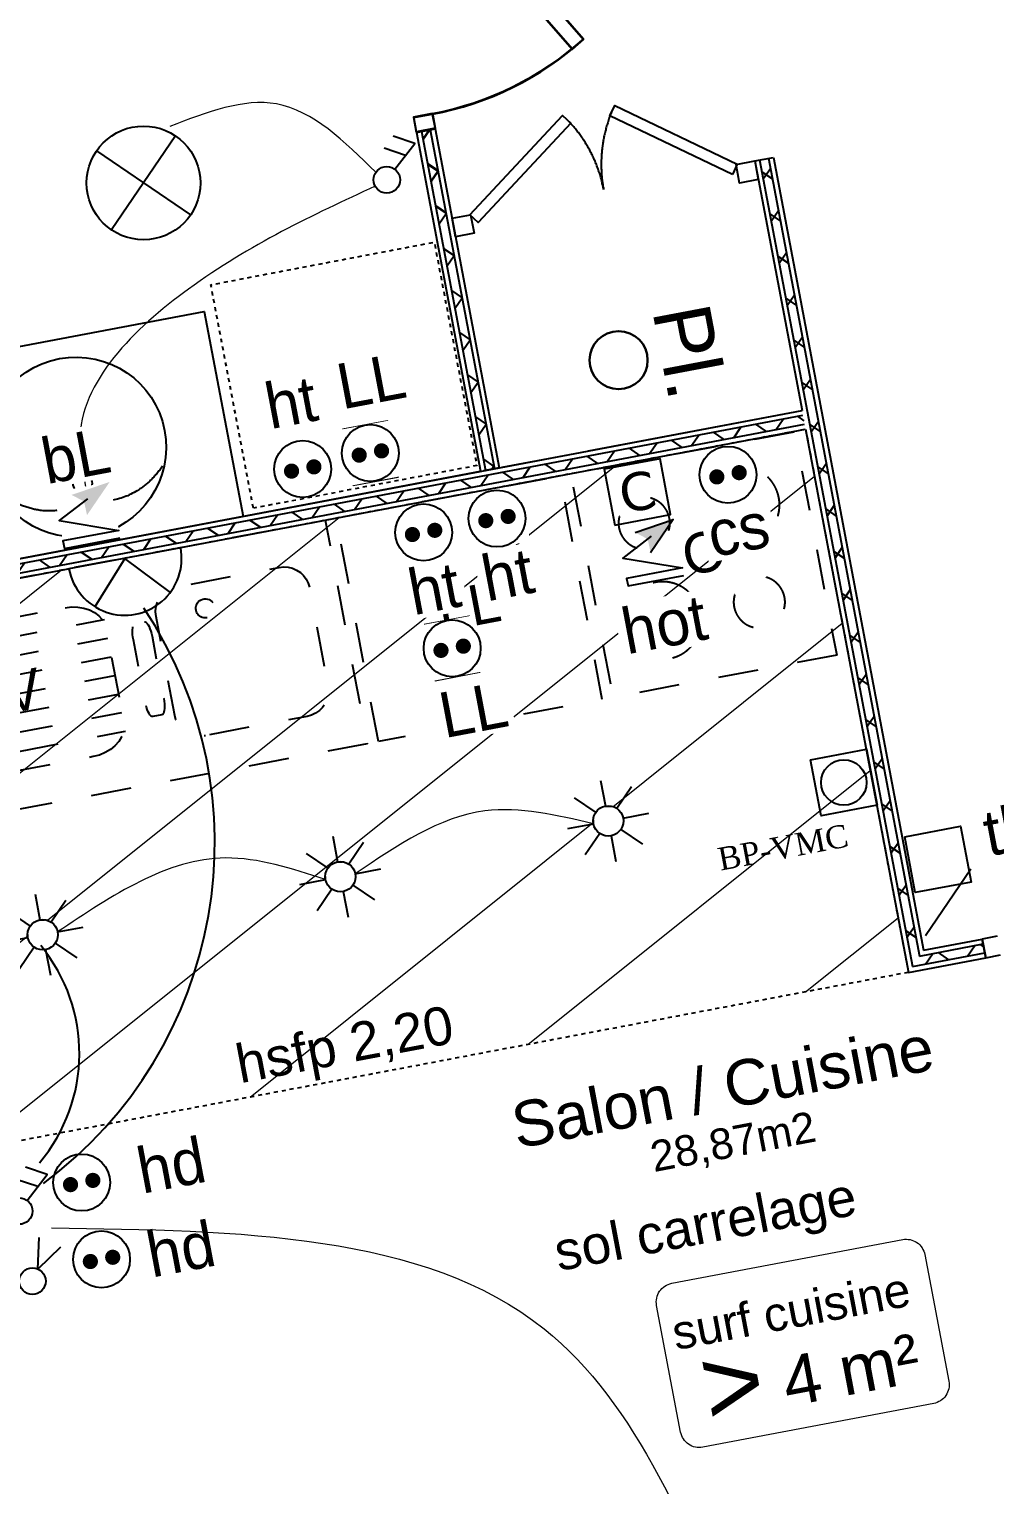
# Model space of a CAD drawing. Header units: centimetres. Extents: x 209280 to 319866, y -365283 to -277503.
# Drawn here: x 247648 to 250196, y -334507 to -330668 of the extents above; entities that cross this region are included whole.
import ezdxf

# ---------------------------------------------------------------- set-up
doc = ezdxf.new("R2010")
doc.units = ezdxf.units.CM
doc.linetypes.add('Style de ligne -1', pattern=[0.41664, 0.20828, -0.20836])
doc.linetypes.add('Style de ligne -2', pattern=[0.694425, 0.48607, -0.208355])
doc.layers.get('0').update_dxf_attribs({"color": 252})
for name, color, linetype, lineweight in [('0-PROJET-CLOISONS', 7, 'Continuous', 5), ('0-PROJET-MENUISERIES INT', 7, 'Continuous', 5), ('prlm-ELEC-CFO', 1, 'Continuous', 25)]:
    doc.layers.add(name, color=color, linetype=linetype, lineweight=lineweight)
for name, color, linetype in [('3-BAT C-Niveau 1', 252, 'Continuous'), ('prlm-EAU-EF', 161, 'Continuous'), ('prlm-VMC', 93, 'Continuous')]:
    doc.layers.add(name, color=color, linetype=linetype)
doc.styles.add('Geneva', font='arial.ttf')
doc.styles.add('Helvetica', font='arial.ttf')
doc.styles.add('prlm-elec-cfa', font='comic.ttf', dxfattribs={"height": 12})
doc.styles.add('prlm-elec-cfo', font='comic.ttf', dxfattribs={"height": 12})
doc.styles.add('prlm-sejc', font='arial.ttf', dxfattribs={"height": 20})
doc.styles.add('prlm-vmc', font='pala.ttf', dxfattribs={"height": 14})
doc.styles.get("Standard").update_dxf_attribs({"font": 'isocp.shx', "height": 100})

# ---------------------------------------------------------------- blocks, each defined once
blk = doc.blocks.new('xi.bp-vmc-cui')
at = {"layer": 'prlm-VMC', "color": 0, "linetype": 'ByBlock', "lineweight": -2, "flags": 128}
blk.add_lwpolyline([(-7.5, 7.5), (7.5, 7.5), (7.5, -7.5), (-7.5, -7.5)], close=True, dxfattribs=at)
at = {"layer": 'prlm-VMC', "color": 0, "linetype": 'ByBlock', "lineweight": -2}
blk.add_circle((0, 0), 6, dxfattribs=at)
blk = doc.blocks.new('xi.HOT')
at = {"layer": 'prlm-ELEC-CFO', "lineweight": 5}
blk.add_hatch(color=0, dxfattribs=at).paths.add_polyline_path([(-3, 6), (-0.1, 3.7), (0, 0), (7.5, 7.5)])
at = {"layer": 'prlm-ELEC-CFO', "color": 0}
for points in [[(0.95, 4.23), (-7.5, 0), (7.5, -5.5), (-7.5, -5.5), (-7.5, -7.5), (7.5, -7.5)], [(-3, 6), (7.5, 7.5), (0, 0)]]:
    blk.add_lwpolyline(points, dxfattribs=at)
blk = doc.blocks.new('xi.PCS')
at = {"color": 0, "lineweight": 5}
blk.add_wipeout([(-7.5, -7.5), (7.5, -7.5), (7.5, 7.5), (-7.5, 7.5)], dxfattribs=at).dxf.layer = 'prlm-ELEC-CFO'
at = {"layer": 'prlm-ELEC-CFO', "color": 0, "linetype": 'ByBlock', "lineweight": 5, "const_width": 2}
for points in [[(-4, 0, 1), (-2, 0, 1)], [(2, 0, 1), (4, 0, 1)]]:
    blk.add_lwpolyline(points, format="xyb", close=True, dxfattribs=at)
at = {"layer": 'prlm-ELEC-CFO', "color": 0, "linetype": 'ByBlock', "lineweight": -2}
blk.add_circle((0, 0), 7.5, dxfattribs=at)
blk = doc.blocks.new('xi.SF32')
at = {"layer": 'prlm-ELEC-CFO', "color": 0, "flags": 128}
blk.add_lwpolyline([(-7.5, -7.5), (7.5, -7.5), (7.5, 7.5), (-7.5, 7.5)], close=True, dxfattribs=at)
at = {"layer": 'prlm-ELEC-CFO', "color": 0, "linetype": 'ByBlock', "insert": (0, 0), "char_height": 10, "width": 11.36, "attachment_point": 5}
blk.add_mtext('{\\fVerdana|b0|i0|c0|p34;C}', dxfattribs=at)
blk = doc.blocks.new('xi.LVrob')
at = {"layer": 'prlm-EAU-EF', "color": 0}
blk.add_lwpolyline([(-6, 7.5), (6, 7.5), (-6, -7.5), (6, -7.5)], close=True, dxfattribs=at)
blk = doc.blocks.new('xi.LV')
at = {"color": 0, "lineweight": 5}
blk.add_wipeout([(-7.5, -7.5), (7.5, -7.5), (7.5, 7.5), (-7.5, 7.5)], dxfattribs=at).dxf.layer = 'prlm-ELEC-CFO'
at = {"layer": 'prlm-ELEC-CFO', "color": 0, "linetype": 'ByBlock', "lineweight": 5, "const_width": 2}
for points in [[(-4, 0, 1), (-2, 0, 1)], [(2, 0, 1), (4, 0, 1)]]:
    blk.add_lwpolyline(points, format="xyb", close=True, dxfattribs=at)
at = {"layer": 'prlm-ELEC-CFO', "color": 0, "linetype": 'ByBlock', "lineweight": -2}
blk.add_circle((0, 0), 7.5, dxfattribs=at)
blk = doc.blocks.new('xi.PCHT')
at = {"color": 0, "lineweight": 5}
blk.add_wipeout([(-7.5, -7.5), (7.5, -7.5), (7.5, 7.5), (-7.5, 7.5)], dxfattribs=at).dxf.layer = 'prlm-ELEC-CFO'
at = {"layer": 'prlm-ELEC-CFO', "color": 0, "linetype": 'ByBlock', "lineweight": 5, "const_width": 2}
for points in [[(-4, 0, 1), (-2, 0, 1)], [(2, 0, 1), (4, 0, 1)]]:
    blk.add_lwpolyline(points, format="xyb", close=True, dxfattribs=at)
at = {"layer": 'prlm-ELEC-CFO', "color": 0, "linetype": 'ByBlock', "lineweight": -2}
blk.add_circle((0, 0), 7.5, dxfattribs=at)
blk = doc.blocks.new('xi.PCHD')
at = {"color": 0, "lineweight": 5}
blk.add_wipeout([(-7.5, -7.5), (7.5, -7.5), (7.5, 7.5), (-7.5, 7.5)], dxfattribs=at).dxf.layer = 'prlm-ELEC-CFO'
at = {"layer": 'prlm-ELEC-CFO', "color": 0, "linetype": 'ByBlock', "lineweight": 5, "const_width": 2}
for points in [[(-4, 0, 1), (-2, 0, 1)], [(2, 0, 1), (4, 0, 1)]]:
    blk.add_lwpolyline(points, format="xyb", close=True, dxfattribs=at)
at = {"layer": 'prlm-ELEC-CFO', "color": 0, "linetype": 'ByBlock', "lineweight": -2}
blk.add_circle((0, 0), 7.5, dxfattribs=at)
blk = doc.blocks.new('xi.DA')
at = {"layer": 'prlm-ELEC-CFO', "color": 0}
for points in [[(4.05, 1.39), (-1.17, 4.34)], [(0.61, -1.67), (7.04, 4.05), (1.81, 7.01)]]:
    blk.add_lwpolyline(points, dxfattribs=at)
blk.add_circle((-2, -4), 3.5, dxfattribs=at)
blk = doc.blocks.new('xi.VV')
at = {"layer": 'prlm-ELEC-CFO', "color": 0}
blk.add_lwpolyline([(6.95, 3.42), (0.01, -1.13), (1.91, 6.95)], dxfattribs=at)
blk.add_circle((-2, -4), 3.5, dxfattribs=at)
blk = doc.blocks.new('xi.SPOT')
at = {"color": 0, "lineweight": 5}
blk.add_wipeout([(-4, 0), (-2.83, -2.83), (0, -4), (2.83, -2.83), (4, 0), (2.83, 2.83), (0, 4), (-2.83, 2.83)], dxfattribs=at).dxf.layer = 'prlm-ELEC-CFO'
at = {"layer": 'prlm-ELEC-CFO', "color": 0, "linetype": 'ByBlock', "lineweight": -2, "flags": 128}
for points in [[(-7.69, 7.69), (-2.83, 2.83)], [(0, 10.88), (0, 4)], [(7.69, 7.69), (2.83, 2.83)], [(-10.88, 0), (-4, 0)], [(4, 0), (10.88, 0)], [(-2.83, -2.83), (-7.69, -7.69)], [(2.83, -2.83), (7.69, -7.69)], [(0, -4), (0, -10.88)]]:
    blk.add_lwpolyline(points, dxfattribs=at)
at = {"layer": 'prlm-ELEC-CFO', "color": 0, "linetype": 'ByBlock', "lineweight": -2}
blk.add_circle((0, 0), 4, dxfattribs=at)
blk = doc.blocks.new('xi.ECAP')
at = {"color": 0}
blk.add_wipeout([(-15, 0), (-10.13, 11.06), (0, 15), (10.13, 11.06), (15, 0)], dxfattribs=at).dxf.layer = 'prlm-ELEC-CFO'
at = {"layer": 'prlm-ELEC-CFO', "color": 0, "linetype": 'ByBlock', "lineweight": -2, "flags": 128}
blk.add_lwpolyline([(15, 0, 1), (-15, 0)], format="xyb", close=True, dxfattribs=at)
at = {"layer": 'prlm-ELEC-CFO', "color": 0}
blk.add_lwpolyline([(-10.13, 11.06), (0, 0), (10.13, 11.06)], dxfattribs=at)
blk = doc.blocks.new('xi.4m²')
at = {"color": 0}
blk.add_wipeout([(-34.54, 20.54), (34.54, 20.54), (34.54, -20.54), (-34.54, -20.54)], dxfattribs=at).dxf.layer = 'prlm-ELEC-CFO'
at = {"layer": 'prlm-ELEC-CFO', "color": 0, "lineweight": 13}
blk.add_lwpolyline([(-31, 22), (31, 22, -0.414214), (36, 17), (36, -17, -0.414214), (31, -22), (-31, -22, -0.414214), (-36, -17), (-36, 17, -0.414214)], format="xyb", close=True, dxfattribs=at)
at = {"layer": 'prlm-ELEC-CFO', "color": 0, "attachment_point": 6, "line_spacing_factor": 0.8, "style": 'prlm-sejc'}
for s, insert, char_height in [('surf cuisine', (30.36, 8.9), 9), ('4 m²', (29.31, -9.19), 13)]:
    blk.add_mtext(s, dxfattribs=dict(at, insert=insert, char_height=char_height))
at = {"layer": 'prlm-ELEC-CFO', "color": 0, "style": 'prlm-sejc', "flags": 8}
blk.add_attdef('?', (-28.3, -16.79), '', height=20, dxfattribs=at)
blk = doc.blocks.new('xi.PTCE')
at = {"layer": 'prlm-ELEC-CFO', "color": 0}
for points in [[(-10.61, 10.61), (10.61, -10.61)], [(10.61, 10.61), (-10.61, -10.61)]]:
    blk.add_lwpolyline(points, dxfattribs=at)
at = {"layer": 'prlm-ELEC-CFO', "color": 0, "linetype": 'ByBlock'}
blk.add_circle((0, 0), 15, dxfattribs=at)
blk = doc.blocks.new('xi.BL')
at = {"color": 0, "lineweight": 5}
blk.add_wipeout([(-7.5, -7.5), (7.5, -7.5), (7.5, 7.5), (-7.5, 7.5)], dxfattribs=at).dxf.layer = 'prlm-ELEC-CFO'
at = {"layer": 'prlm-ELEC-CFO', "lineweight": 5}
blk.add_hatch(color=0, dxfattribs=at).paths.add_polyline_path([(-3, 6), (-0.1, 3.7), (0, 0), (7.5, 7.5)])
at = {"layer": 'prlm-ELEC-CFO', "color": 0}
blk.add_lwpolyline([(0.95, 4.23), (-7.5, 0), (7.5, -5.5), (-7.5, -5.5), (-7.5, -7.5), (7.5, -7.5)], dxfattribs=at)
blk = doc.blocks.new('xi.LLrob')
at = {"layer": 'prlm-EAU-EF', "color": 0}
blk.add_lwpolyline([(-6, 7.5), (6, 7.5), (-6, -7.5), (6, -7.5)], close=True, dxfattribs=at)
blk = doc.blocks.new('xi.LL')
at = {"color": 0, "lineweight": 5}
blk.add_wipeout([(-7.5, -7.5), (7.5, -7.5), (7.5, 7.5), (-7.5, 7.5)], dxfattribs=at).dxf.layer = 'prlm-ELEC-CFO'
at = {"layer": 'prlm-ELEC-CFO', "color": 0, "linetype": 'ByBlock', "lineweight": 5, "const_width": 2}
for points in [[(-4, 0, 1), (-2, 0, 1)], [(2, 0, 1), (4, 0, 1)]]:
    blk.add_lwpolyline(points, format="xyb", close=True, dxfattribs=at)
at = {"layer": 'prlm-ELEC-CFO', "color": 0, "linetype": 'ByBlock', "lineweight": -2}
blk.add_circle((0, 0), 7.5, dxfattribs=at)
blk = doc.blocks.new('Groupe-158-1')
at = {"linetype": 'Style de ligne -1', "ltscale": 50.8}
for p, q in [((15839.67, -46701.85), (15888.08, -46692.7)), ((15888.08, -46692.7), (15888.62, -46692.6)), ((15840.05, -46706.86), (15889.55, -46697.51)), ((15840.97, -46711.77), (15890.47, -46702.42)), ((15841.89, -46716.68), (15891.4, -46707.33)), ((15842.82, -46721.59), (15892.32, -46712.24)), ((15843.74, -46726.5), (15893.24, -46717.15)), ((15845.21, -46731.3), (15893.62, -46722.16)), ((15893.62, -46722.16), (15894.17, -46722.06))]:
    blk.add_line(p, q, dxfattribs=at)
at = {"linetype": 'Style de ligne -1', "ltscale": 50.8, "flags": 128}
blk.add_lwpolyline([(15878.28, -46689.47), (15879.93, -46689.27), (15881.58, -46689.3), (15883.17, -46689.56), (15884.66, -46690.04), (15885.99, -46690.74), (15887.12, -46691.61), (15888.05, -46692.64), (15888.7, -46693.8), (15889.09, -46695.05), (15893.7, -46719.6), (15893.8, -46720.91), (15893.62, -46722.23), (15893.13, -46723.52), (15892.38, -46724.75), (15891.4, -46725.88), (15890.19, -46726.87), (15888.8, -46727.7), (15887.28, -46728.33), (15885.67, -46728.74), (15855.01, -46734.54), (15853.36, -46734.74), (15851.71, -46734.7), (15850.12, -46734.44), (15848.63, -46733.96), (15847.3, -46733.27), (15846.17, -46732.39), (15845.24, -46731.37), (15844.59, -46730.2), (15844.2, -46728.95), (15839.59, -46704.4), (15839.49, -46703.1), (15839.67, -46701.77), (15840.16, -46700.48), (15840.91, -46699.25), (15841.89, -46698.12), (15843.1, -46697.13), (15844.49, -46696.31), (15846.01, -46695.68), (15847.62, -46695.26), (15878.28, -46689.47)], close=True, dxfattribs=at)
blk = doc.blocks.new('Groupe-159-1')
at = {"linetype": 'Style de ligne -1', "ltscale": 50.8, "flags": 128}
for points in [[(15957.95, -46725.35), (15840.02, -46747.53), (15828.93, -46688.57), (15946.86, -46666.38)], [(15934.7, -46678.84), (15935.89, -46678.72), (15937.08, -46678.8), (15938.24, -46679.08), (15939.32, -46679.55), (15940.3, -46680.2), (15941.16, -46681.01), (15941.85, -46681.96), (15942.36, -46683), (15942.68, -46684.12), (15947.61, -46710.29), (15947.72, -46711.45), (15947.63, -46712.61), (15947.33, -46713.74), (15946.82, -46714.8), (15946.15, -46715.77), (15945.31, -46716.6), (15944.33, -46717.29), (15943.25, -46717.8), (15942.1, -46718.12), (15915.14, -46723.2), (15915.14, -46723.2), (15913.95, -46723.33), (15912.76, -46723.25), (15911.6, -46722.97), (15910.51, -46722.49), (15909.53, -46721.84), (15908.68, -46721.04), (15907.99, -46720.09), (15907.48, -46719.05), (15907.16, -46717.93), (15902.23, -46691.75), (15902.23, -46691.75), (15902.12, -46690.59), (15902.21, -46689.44), (15902.51, -46688.3), (15903.01, -46687.24), (15903.69, -46686.28), (15904.53, -46685.44), (15905.51, -46684.76), (15906.59, -46684.25), (15907.74, -46683.93), (15934.7, -46678.84)], [(15915.69, -46692.1), (15915.26, -46692.13), (15914.84, -46692.1), (15914.43, -46692.01), (15914.04, -46691.84), (15913.69, -46691.61), (15913.37, -46691.32), (15913.11, -46690.98), (15912.91, -46690.61), (15912.79, -46690.2), (15912.72, -46689.79), (15912.74, -46689.36), (15912.82, -46688.94), (15912.96, -46688.55), (15913.18, -46688.18), (15913.45, -46687.86), (15913.78, -46687.59), (15914.15, -46687.37), (15914.54, -46687.23), (15914.96, -46687.15), (15915.39, -46687.14), (15915.81, -46687.2), (15916.21, -46687.34), (15916.58, -46687.53), (15916.92, -46687.79), (15917.2, -46688.11), (15917.44, -46688.46), (15917.6, -46688.85), (15917.7, -46689.27), (15917.73, -46689.69), (15917.68, -46690.11), (15917.57, -46690.52), (15917.38, -46690.9), (15917.13, -46691.25), (15916.84, -46691.55), (15916.49, -46691.79), (15916.1, -46691.97)], [(15899.16, -46693.18), (15899.38, -46693.19), (15899.63, -46693.34), (15899.88, -46693.6), (15900.14, -46693.98), (15900.38, -46694.45), (15900.62, -46695), (15900.83, -46695.63), (15901.01, -46696.3), (15901.17, -46697.01), (15904.26, -46713.42), (15904.38, -46714.13), (15904.45, -46714.83), (15904.48, -46715.49), (15904.47, -46716.09), (15904.41, -46716.62), (15904.31, -46717.06), (15904.17, -46717.39), (15903.99, -46717.62), (15903.79, -46717.72), (15901.36, -46718.18), (15901.36, -46718.18), (15901.13, -46718.16), (15900.89, -46718.01), (15900.63, -46717.76), (15900.38, -46717.38), (15900.13, -46716.9), (15899.9, -46716.35), (15899.69, -46715.73), (15899.5, -46715.05), (15899.35, -46714.35), (15896.25, -46697.93), (15896.25, -46697.93), (15896.14, -46697.22), (15896.06, -46696.52), (15896.04, -46695.87), (15896.05, -46695.27), (15896.11, -46694.74), (15896.21, -46694.29), (15896.35, -46693.96), (15896.53, -46693.73), (15896.73, -46693.63), (15899.16, -46693.18)]]:
    blk.add_lwpolyline(points, close=True, dxfattribs=at)
blk.add_blockref('Groupe-158-1', (0, 0))
at = {"insert": (15861.82, -46706.88), "char_height": 10.657, "attachment_point": 2, "rotation": 10.6809, "line_spacing_factor": 1.060906, "style": 'Geneva'}
blk.add_mtext('LV', dxfattribs=at)
blk = doc.blocks.new('Groupe-160-1')
at = {"linetype": 'Style de ligne -1', "ltscale": 50.8, "flags": 128}
blk.add_lwpolyline([(16081.77, -46702), (16022.81, -46713.1), (16011.71, -46654.13), (16070.68, -46643.04)], close=True, dxfattribs=at)
at = {"linetype": 'Style de ligne -1', "ltscale": 50.8}
for points in [[(16066.43, -46664.7), (16065.81, -46667.36), (16062.07, -46671.34), (16056.86, -46672.91), (16051.55, -46671.65), (16047.58, -46667.9), (16046.01, -46662.65), (16047.26, -46657.33), (16050.99, -46653.34), (16056.21, -46651.77), (16061.51, -46653.04), (16065.48, -46656.79), (16067.05, -46662.04), (16066.43, -46664.7)], [(16037.6, -46668.73), (16037.19, -46670.51), (16034.7, -46673.16), (16031.22, -46674.21), (16027.68, -46673.36), (16025.04, -46670.86), (16023.99, -46667.36), (16024.82, -46663.81), (16027.31, -46661.16), (16030.79, -46660.11), (16034.32, -46660.95), (16036.97, -46663.46), (16038.02, -46666.95), (16037.6, -46668.73)], [(16054.77, -46686.43), (16055.19, -46684.65), (16057.68, -46682), (16061.15, -46680.95), (16064.69, -46681.8), (16067.34, -46684.3), (16068.39, -46687.8), (16067.55, -46691.35), (16065.07, -46694), (16061.59, -46695.05), (16058.05, -46694.21), (16055.4, -46691.7), (16054.36, -46688.21), (16054.77, -46686.43)], [(16025.94, -46690.46), (16026.57, -46687.8), (16030.3, -46683.82), (16035.52, -46682.25), (16040.82, -46683.51), (16044.79, -46687.26), (16046.36, -46692.51), (16045.12, -46697.83), (16041.38, -46701.82), (16036.17, -46703.39), (16030.86, -46702.12), (16026.89, -46698.37), (16025.32, -46693.12), (16025.94, -46690.46)]]:
    blk.add_open_spline(points, degree=2, dxfattribs=at)
blk = doc.blocks.new('Groupe-161-1')
at = {"linetype": 'Style de ligne -1', "ltscale": 50.8, "flags": 128}
blk.add_lwpolyline([(15960.89, -46724.75), (15949.8, -46665.78), (16008.76, -46654.69), (16019.86, -46713.65)], close=True, dxfattribs=at)
at = {"insert": (15983.72, -46683.89), "char_height": 10.657, "attachment_point": 2, "rotation": 10.7663, "line_spacing_factor": 1.060906, "style": 'Geneva'}
blk.add_mtext('LL', dxfattribs=at)
blk = doc.blocks.new('Groupe-162-1')
at = {"linetype": 'Style de ligne -1', "ltscale": 50.8, "flags": 128}
blk.add_lwpolyline([(15850.73, -46820.2), (15791.76, -46831.29), (15780.67, -46772.33), (15839.63, -46761.23)], close=True, dxfattribs=at)
at = {"insert": (15814.6, -46790.43), "char_height": 10.66, "attachment_point": 2, "rotation": 10.6809, "line_spacing_factor": 1.060906, "style": 'Geneva'}
blk.add_mtext('F', dxfattribs=at)
blk = doc.blocks.new('Groupe-163-1')
at = {"linetype": 'Style de ligne -1', "ltscale": 50.8, "flags": 128}
blk.add_lwpolyline([(15839.18, -46759.28), (15780.21, -46770.38), (15767.01, -46700.22), (15825.98, -46689.12)], close=True, dxfattribs=at)
for name in ['Groupe-160-1', 'Groupe-161-1', 'Groupe-159-1', 'Groupe-162-1']:
    blk.add_blockref(name, (0, 0))
at = {"insert": (16045.45, -46669.65), "char_height": 10.66, "attachment_point": 2, "rotation": 10.6809, "line_spacing_factor": 1.060906, "style": 'Geneva'}
blk.add_mtext('C', dxfattribs=at)
blk = doc.blocks.new('Groupe-164-1')
at = {"linetype": 'Continuous', "flags": 128}
for points in [[(16054.28, -46575.17), (16021.94, -46559.73), (16023.22, -46557.04), (16055.56, -46572.49)], [(15985.03, -46585.84), (16009.49, -46559.64), (16011.66, -46561.67), (15987.21, -46587.87)], [(16055.25, -46572.54), (16060.16, -46571.61), (16061.09, -46576.53), (16056.18, -46577.46)], [(15980.31, -46586.74), (15985.22, -46585.81), (15986.15, -46590.72), (15981.24, -46591.65)]]:
    blk.add_lwpolyline(points, close=True, dxfattribs=at)
at = {"linetype": 'Style de ligne -2', "ltscale": 50.8}
for centre, start, end in [((16055.56, -46572.49), 157.5467, 190.7236), ((15985.03, -46585.84), 10.7236, 43.9005)]:
    blk.add_arc(centre, 35.89, start, end, dxfattribs=at)
blk = doc.blocks.new('Groupe-172-1')
at = {"linetype": 'Continuous', "flags": 128}
blk.add_lwpolyline([(15836.35, -46626.21), (15914.95, -46611.33), (15925.18, -46665.37), (15846.58, -46680.25)], close=True, dxfattribs=at)
at = {"linetype": 'Continuous'}
for centre, major_axis in [((15881.15, -46647.12), (4.4, -23.34)), ((15882.84, -46656.65), (2.46, 0.46)), ((15884.93, -46666.61), (1.47, 0.28))]:
    blk.add_ellipse(centre, major_axis=major_axis, ratio=1, dxfattribs=at)
blk.add_open_spline([(15903.94, -46652.14), (15898.75, -46659.53), (15883.44, -46662.52), (15870.16, -46664.92), (15861.75, -46660.09)], degree=2, dxfattribs=at)

msp = doc.modelspace()

# ---------------------------------------------------------------- hatches: boundary and pattern name
at = {"linetype": 'Continuous'}
h = msp.add_hatch(dxfattribs=at)
h.set_pattern_fill('02_ISOLANT', color=256, scale=10, angle=-79.276405, style=0, pattern_type=2)
h.set_pattern_definition([(325.723595, (88960.93, 134700.79), (45.054865, 66.106423), []), (55.723595, (88960.93, 134700.79), (66.106423, -45.054865), [])])
h.paths.add_polyline_path([(248706.658, -330933.6), (248683.077, -330938.065), (248852.323, -331831.757), (248875.904, -331827.292)])
h = msp.add_hatch(dxfattribs=at)
h.set_pattern_fill('02_ISOLANT', color=256, scale=10, angle=-79.276405, style=0, pattern_type=2)
h.set_pattern_definition([(325.723595, (88960.93, 134700.79), (45.054865, 66.106423), []), (55.723595, (88960.93, 134700.79), (66.106423, -45.054865), [])])
h.paths.add_polyline_path([(249598.924, -331008.459), (249575.343, -331012.924), (249978.273, -333140.568), (249997.388, -333112.522)])
h = msp.add_hatch(dxfattribs=at)
h.set_pattern_fill('02_ISOLANT', color=256, scale=10, angle=10.723595, style=0, pattern_type=2)
h.set_pattern_definition([(55.723595, (88960.93, 134700.79), (-66.106423, 45.054865), []), (145.723595, (88960.93, 134700.79), (45.054865, 66.106423), [])])
h.paths.add_polyline_path([(246624.254, -332266.937), (246628.719, -332290.518), (249694.122, -331709.996), (249689.657, -331686.416)])
h = msp.add_hatch(dxfattribs=at)
h.set_pattern_fill('02_ISOLANT', color=256, scale=10, angle=10.723595, style=0, pattern_type=2)
h.set_pattern_definition([(55.723595, (88960.93, 134700.79), (-66.106423, 45.054865), []), (145.723595, (88960.93, 134700.79), (45.054865, 66.106423), [])])
h.paths.add_polyline_path([(249997.388, -333112.522), (249978.273, -333140.568), (250169.336, -333104.385), (250164.87, -333080.804)])
at = {"layer": '3-BAT C-Niveau 1', "linetype": 'Continuous', "lineweight": 18}
h = msp.add_hatch(dxfattribs=at)
h.set_pattern_fill('BA 13', color=9, scale=10, style=0, pattern_type=2)
h.set_pattern_definition([(218.65981, (88960.93, 134700.8), (-199.24783, 287.75041), [])])
h.paths.add_polyline_path([(246408.426, -331503.471), (246520.896, -332097.359), (246562.361, -332316.316), (247230.085, -332189.863), (247230.07, -332189.785), (249696.52, -331722.657), (249967.919, -333155.76), (247513.039, -333620.873), (247493.323, -333516.781), (246259.599, -333750.42), (246287.513, -333897.8), (245732.232, -334002.959), (245741.653, -334052.522), (247481.412, -333722.59), (247704.693, -334901.614), (244779.661, -335455.533), (244908.283, -336115.278), (243821.031, -336321.18), (243695.772, -335659.761), (242737.804, -335841.18), (242514.7, -334663.095), (243942.955, -334392.615), (243933.668, -334343.567), (243894.394, -334351.007), (243602.567, -332810.333), (244486.359, -332640.133), (244778.648, -334183.547), (244828.817, -334174.046), (244395.268, -331884.72)])

# ---------------------------------------------------------------- linework, layer by layer
at = {"linetype": 'Continuous', "lineweight": 25}
for p, q in [((248670.304, -330940.484), (248719.431, -330931.181)), ((248719.431, -330931.181), (248888.677, -331824.873)), ((248670.304, -330940.484), (248839.55, -331834.176)), ((249562.57, -331015.343), (249611.697, -331006.04)), ((249611.697, -331006.04), (250007.742, -333097.33)), ((249562.57, -331015.343), (249687.238, -331673.643)), ((249124.215, -331780.267), (249687.238, -331673.643)), ((246631.138, -332303.291), (249696.541, -331722.769)), ((249696.541, -331722.769), (249967.919, -333155.76)), ((248895.973, -331823.491), (249075.089, -331789.57)), ((247407.864, -332105.307), (248839.55, -331834.176)), ((248888.677, -331824.873), (248846.847, -331832.795)), ((250007.742, -333097.33), (250162.451, -333068.031)), ((250171.754, -333117.158), (250162.451, -333068.031)), ((249967.919, -333155.76), (250171.754, -333117.158))]:
    msp.add_line(p, q, dxfattribs=at)
at = {"linetype": 'Continuous'}
for p, q in [((248706.658, -330933.6), (248875.904, -331827.292)), ((248706.658, -330933.6), (248875.904, -331827.292)), ((248719.431, -330931.181), (248888.677, -331824.873)), ((248683.077, -330938.065), (248852.323, -331831.757)), ((248683.077, -330938.065), (248852.323, -331831.757)), ((249598.924, -331008.459), (249997.388, -333112.522)), ((249598.924, -331008.459), (249997.388, -333112.522)), ((249611.697, -331006.04), (250007.742, -333097.33)), ((249575.343, -331012.924), (249978.273, -333140.568)), ((249575.343, -331012.924), (249978.273, -333140.568)), ((246621.835, -332254.164), (249687.238, -331673.643)), ((246624.254, -332266.937), (249689.657, -331686.416)), ((246624.254, -332266.937), (249689.657, -331686.416)), ((246628.719, -332290.518), (249694.122, -331709.996)), ((246628.719, -332290.518), (249694.122, -331709.996)), ((249997.388, -333112.522), (250164.87, -333080.804)), ((249997.388, -333112.522), (250164.87, -333080.804)), ((250007.742, -333097.33), (250162.451, -333068.031)), ((250201.752, -333060.589), (250162.451, -333068.031)), ((250162.451, -333068.031), (250171.757, -333117.169)), ((249978.273, -333140.568), (250169.336, -333104.385)), ((249978.273, -333140.568), (250169.336, -333104.385)), ((250171.757, -333117.169), (250211.058, -333109.726))]:
    msp.add_line(p, q, dxfattribs=at)
at = {"linetype": 'Continuous', "flags": 128}
for points in [[(248565.098, -330069.793), (249110.895, -330695.097), (249080.76, -330721.401), (248534.963, -330096.097)], [(248711.999, -330891.877), (248719.442, -330931.179), (248670.304, -330940.484), (248662.861, -330901.183)]]:
    msp.add_lwpolyline(points, close=True, dxfattribs=at)
at = {"linetype": 'Style de ligne -1', "ltscale": 50.8, "flags": 128}
msp.add_lwpolyline([(248240.093, -331931.44), (248127.749, -331342.051), (248717.138, -331229.707), (248829.482, -331819.096)], close=True, dxfattribs=at)
at = {"linetype": 'Continuous'}
msp.add_arc((248557.56, -330076.372), 830.542, 280.723595, 311.806717, dxfattribs=at)
at = {"layer": '0-PROJET-CLOISONS', "lineweight": 25}
for p, q in [((248670.54, -330938.52), (248719.667, -330929.217)), ((248687.406, -330957.715), (248704.927, -330932.008)), ((248699.564, -331021.915), (248727.611, -331041.03)), ((248708.458, -331068.876), (248727.573, -331040.83)), ((248720.616, -331133.076), (248748.663, -331152.191))]:
    msp.add_line(p, q, dxfattribs=at)
at = {"layer": '0-PROJET-MENUISERIES INT', "lineweight": 25, "flags": 128}
for points in [[(248565.334, -330067.829), (249111.131, -330693.133), (249080.996, -330719.437), (248535.198, -330094.132)], [(248712.235, -330889.913), (248719.678, -330929.214), (248670.54, -330938.52), (248663.097, -330899.219)]]:
    msp.add_lwpolyline(points, close=True, dxfattribs=at)
at = {"layer": '0-PROJET-MENUISERIES INT', "lineweight": 25}
msp.add_arc((248557.796, -330074.408), 830.542, 280.723601, 311.806724, dxfattribs=at)
at = {"layer": '3-BAT C-Niveau 1', "linetype": 'Style de ligne -1', "ltscale": 50.8}
for p, q in [((247230.07, -332189.785), (249696.52, -331722.657)), ((249696.52, -331722.657), (249967.919, -333155.76)), ((249967.919, -333155.76), (247513.039, -333620.873))]:
    msp.add_line(p, q, dxfattribs=at)
at = {"layer": 'prlm-ELEC-CFO', "lineweight": 30}
msp.add_circle((249203.439, -331541.046), 76.561, dxfattribs=at)
at = {"layer": 'prlm-ELEC-CFO', "lineweight": 13}
for points in [[(248563.21, -331045.424), (248301.141, -330865.229), (248019.651, -330924.33)], [(249136.878, -332763.634), (248850.922, -332729.96), (248508.866, -332895.832)], [(248430.263, -332910.718), (248166.817, -332853.968), (247723.749, -333048.939)], [(249704.443, -335054.587), (250743.017, -334488.71), (251950.748, -334605.337)]]:
    msp.add_spline(points, degree=3, dxfattribs=at)

# ---------------------------------------------------------------- block references
at = {"xscale": 10, "yscale": 10, "zscale": 10}
for name in ['Groupe-164-1', 'Groupe-172-1', 'Groupe-163-1']:
    msp.add_blockref(name, (88960.928, 134700.79), dxfattribs=at)
at = {"layer": 'prlm-ELEC-CFO', "xscale": 10, "yscale": 10, "zscale": 10, "rotation": 10.72360141139323}
for name, p in [('xi.PTCE', (247950.262, -331073.576)), ('xi.DA', (248604.259, -331022.231)), ('xi.SF32', (249253.102, -331888.506)), ('xi.bp-vmc-cui', (249797.43, -332654.874))]:
    msp.add_blockref(name, p, dxfattribs=at)

# ---------------------------------------------------------------- texts
at = {"attachment_point": 2, "line_spacing_factor": 0.834288, "style": 'Helvetica'}
for s, insert, char_height, rotation in [('Pl.\\P', (249463.819, -331504.311), 151.3086, 280.723595), ('hsfp 2,20', (248470.9, -333295.396), 100.8724, 10.723595), ('Salon / Cuisine\\P{\\H0.6752x;28,87m2}\\P', (249466.518, -333398.042), 120, 10.723595), ('sol carrelage', (249422.315, -333769.592), 100.8724, 10.723595)]:
    msp.add_mtext(s, dxfattribs=dict(at, insert=insert, char_height=char_height, rotation=rotation))
at = {"layer": 'prlm-ELEC-CFO', "lineweight": 20, "insert": (250234.082, -332779.272), "char_height": 120, "attachment_point": 5, "rotation": 10.723601, "line_spacing_factor": 0.8, "style": 'prlm-elec-cfa', "bg_fill": 3, "box_fill_scale": 1.1, "bg_fill_color": 256, "bg_fill_transparency": 0}
msp.add_mtext('th', dxfattribs=at)
at = {"layer": 'prlm-ELEC-CFO', "insert": (249460.807, -332828.577), "char_height": 60, "attachment_point": 1, "rotation": 10.723601, "style": 'prlm-vmc'}
msp.add_mtext_dynamic_manual_height_columns('BP-VMC', width=101.12978, gutter_width=50, heights=[0], dxfattribs=at)

# ---------------------------------------------------------------- next in the draw order: linework, layer by layer
at = {"layer": 'prlm-ELEC-CFO', "linetype": 'ByBlock', "lineweight": -2, "flags": 128}
msp.add_lwpolyline([(249958.147, -332798.044), (250105.528, -332770.134), (250133.438, -332917.514), (249986.058, -332945.425)], close=True, dxfattribs=at)
at = {"layer": 'prlm-ELEC-CFO', "color": 1}
msp.add_lwpolyline([(250013.33, -333058.255), (250132.8, -332882.964)], dxfattribs=at)

# ---------------------------------------------------------------- next in the draw order: block references
at = {"layer": 'prlm-ELEC-CFO', "xscale": 10, "yscale": 10, "zscale": 10}
for name, p, rotation in [('xi.ECAP', (247900.875, -332063.685), 190.7236014113933), ('xi.SPOT', (249176.18, -332756.191), 10.72360141139323), ('xi.SPOT', (248469.564, -332903.275), 10.72360141139323), ('xi.SPOT', (247684.448, -333056.382), 10.72360141139323), ('xi.PCHD', (247787.164, -333709.927), 10.72360141139323)]:
    msp.add_blockref(name, p, dxfattribs=dict(at, rotation=rotation))

# ---------------------------------------------------------------- next in the draw order: texts
at = {"layer": 'prlm-EAU-EF', "lineweight": 20, "insert": (248820.323, -332462.797), "char_height": 120, "attachment_point": 5, "rotation": 10.723601, "line_spacing_factor": 0.8, "style": 'prlm-elec-cfo', "bg_fill": 3, "box_fill_scale": 1.1, "bg_fill_color": 256, "bg_fill_transparency": 0}
msp.add_mtext('LL', dxfattribs=at)
at = {"layer": 'prlm-ELEC-CFO', "lineweight": 20, "char_height": 120, "attachment_point": 5, "rotation": 10.723601, "line_spacing_factor": 0.8, "style": 'prlm-elec-cfo', "bg_fill": 3, "box_fill_scale": 1.1, "bg_fill_color": 256, "bg_fill_transparency": 0}
for s, insert in [('ht', (248339.302, -331652.602)), ('cs', (249519.377, -331988.148)), ('ht', (248910.571, -332106.815)), ('hot', (249323.838, -332238.27)), ('hd', (248023.404, -333665.185)), ('hd', (248048.635, -333886.211))]:
    msp.add_mtext(s, dxfattribs=dict(at, insert=insert))

# ---------------------------------------------------------------- next in the draw order: linework, layer by layer
at = {"layer": 'prlm-ELEC-CFO'}
for centre, radius, start, end in [((247020.519, -332814.269), 1117.688, 306.54828, 33.634998), ((247332.711, -333369.575), 448.429, 319.932223, 39.414748)]:
    msp.add_arc(centre, radius, start, end, dxfattribs=at)

# ---------------------------------------------------------------- next in the draw order: block references
at = {"layer": 'prlm-ELEC-CFO', "xscale": 10, "yscale": 10, "zscale": 10, "rotation": 10.72360141139323}
for name, p in [('xi.PCHT', (248370.204, -331828.047)), ('xi.PCS', (249491.942, -331843.275)), ('xi.PCHT', (248882.519, -331958.687)), ('xi.HOT', (249287.976, -332048.903)), ('xi.DA', (247634.317, -333742.079)), ('xi.PCHD', (247839.526, -333912.719))]:
    msp.add_blockref(name, p, dxfattribs=at)

# ---------------------------------------------------------------- next in the draw order: texts
at = {"layer": 'prlm-ELEC-CFO', "lineweight": 20, "insert": (248820.323, -332462.797), "char_height": 120, "attachment_point": 5, "rotation": 10.723601, "line_spacing_factor": 0.8, "style": 'prlm-elec-cfo', "bg_fill": 3, "box_fill_scale": 1.1, "bg_fill_color": 256, "bg_fill_transparency": 0}
msp.add_mtext('LL', dxfattribs=at)

# ---------------------------------------------------------------- next in the draw order: linework, layer by layer
at = {"layer": 'prlm-ELEC-CFO', "lineweight": 13}
for points in [[(248561.401, -331082.155), (248068.732, -331353.82), (247781.908, -331754.971), (247797.584, -331874.084)], [(247707.812, -333829.89), (249006.715, -334095.718), (249531.12, -334982.24)]]:
    msp.add_spline(points, degree=3, dxfattribs=at)

# ---------------------------------------------------------------- next in the draw order: block references
at = {"layer": 'prlm-EAU-EF', "xscale": 10, "yscale": 10, "zscale": 10, "rotation": 10.72360141139323}
for name, p in [('xi.LLrob', (248548.655, -331785.88)), ('xi.LVrob', (248764.417, -332300.913))]:
    msp.add_blockref(name, p, dxfattribs=at)
at = {"layer": 'prlm-ELEC-CFO', "xscale": 10, "yscale": 10, "zscale": 10, "rotation": 10.72360141139323}
msp.add_blockref('xi.VV', (247669.346, -333927.014), dxfattribs=at)

# ---------------------------------------------------------------- next in the draw order: block references
msp.add_blockref('xi.LV', (248764.417, -332300.913), dxfattribs=at)
msp.add_blockref('xi.4m²', (249689.082, -334134.239), dxfattribs=at).add_auto_attribs({'?': '>'})

# ---------------------------------------------------------------- next in the draw order: texts
at = {"layer": 'prlm-EAU-EF', "lineweight": 20, "insert": (248550.68, -331595.591), "char_height": 120, "attachment_point": 5, "rotation": 10.723601, "line_spacing_factor": 0.8, "style": 'prlm-elec-cfo', "bg_fill": 3, "box_fill_scale": 1.1, "bg_fill_color": 256, "bg_fill_transparency": 0}
msp.add_mtext('LL', dxfattribs=at)
at = {"layer": 'prlm-ELEC-CFO', "lineweight": 20, "insert": (247771.655, -331793.677), "char_height": 120, "attachment_point": 5, "rotation": 10.723601, "line_spacing_factor": 0.8, "style": 'prlm-elec-cfo', "bg_fill": 3, "box_fill_scale": 1.1, "bg_fill_color": 256, "bg_fill_transparency": 0}
msp.add_mtext('bL', dxfattribs=at)

# ---------------------------------------------------------------- next in the draw order: block references
at = {"layer": 'prlm-ELEC-CFO', "xscale": 10, "yscale": 10, "zscale": 10, "rotation": 10.72360141139323}
msp.add_blockref('xi.BL', (247801.208, -331949.731), dxfattribs=at)

# ---------------------------------------------------------------- next in the draw order: texts
at = {"layer": 'prlm-ELEC-CFO', "lineweight": 20, "char_height": 120, "attachment_point": 5, "rotation": 10.723601, "line_spacing_factor": 0.8, "style": 'prlm-elec-cfo', "bg_fill": 3, "box_fill_scale": 1.1, "bg_fill_color": 256, "bg_fill_transparency": 0}
for s, insert in [('LL', (248550.68, -331595.591)), ('ht', (248717.086, -332143.457))]:
    msp.add_mtext(s, dxfattribs=dict(at, insert=insert))

# ---------------------------------------------------------------- next in the draw order: block references
at = {"layer": 'prlm-ELEC-CFO', "xscale": 10, "yscale": 10, "zscale": 10, "rotation": 10.72360141139323}
for name, p in [('xi.LL', (248548.655, -331785.88)), ('xi.PCHT', (248689.034, -331995.329))]:
    msp.add_blockref(name, p, dxfattribs=at)

doc.saveas('drawing.dxf')
